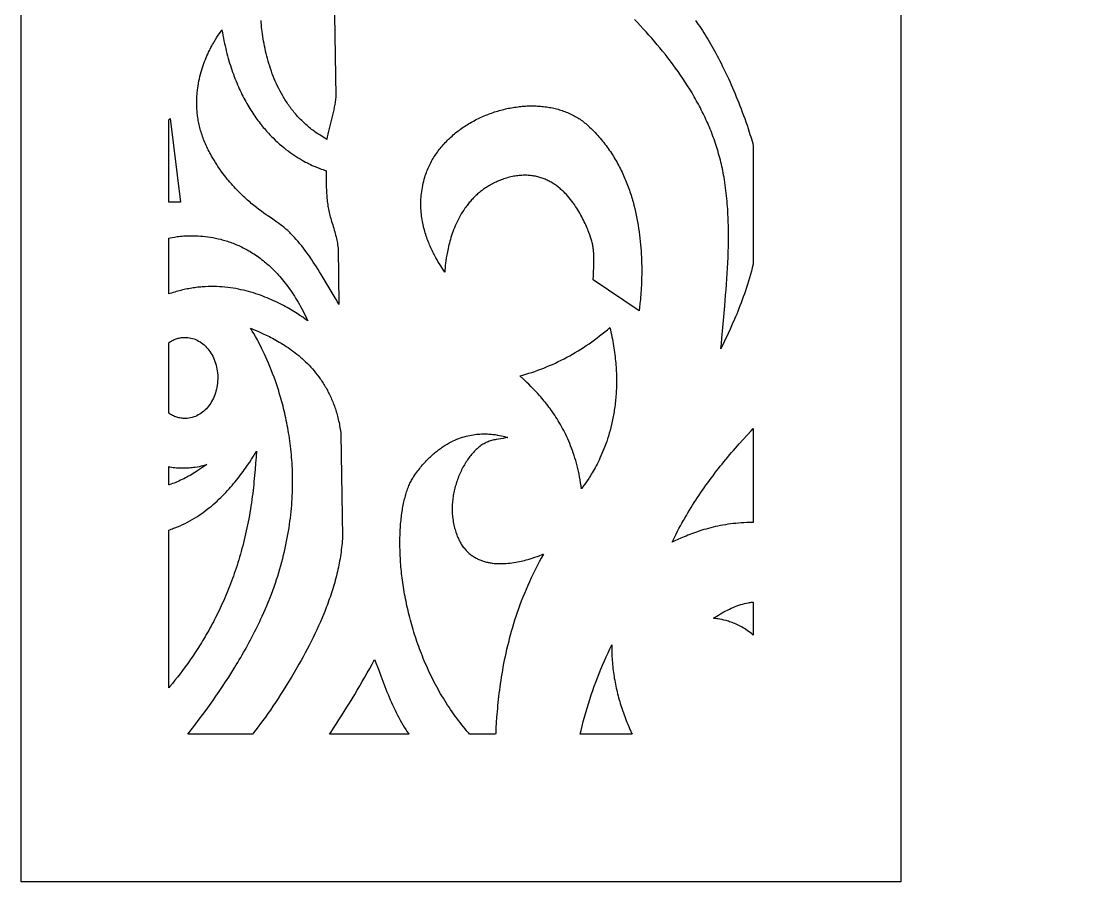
# Model space of a CAD drawing. Extents: x -750 to 750, y -1000 to 1000.
# Drawn here: x -750 to -462.2, y -1000 to -766.8 of the extents above; entities that cross this region are included whole.
import ezdxf

# ---------------------------------------------------------------- set-up
doc = ezdxf.new("R2010")
doc.units = 0
doc.layers.add('LAYER_1', color=18, linetype='CONTINUOUS')

msp = doc.modelspace()

# ---------------------------------------------------------------- linework, layer by layer
at = {"layer": 'LAYER_1'}
msp.add_lwpolyline([(-475.66, 274.46), (-477.41, 255.17, -0.426497), (-483.05, 250.67, 1), (-489.05, 205.44, -0.214305), (-485.57, 203.28, -0.489736), (-510.5, 127.16, 0.182251), (-474.88, 69.45, -0.070235), (-473.9, 68.45, -0.552147), (-511.5, -26.78), (-511.5, -1000), (-750, -1000), (-750, 1000)], format="xyb", dxfattribs=at)
for points in [[(-665.11, -759.41), (-664.69, -787.05), (-664.73, -787.43), (-664.77, -787.8), (-664.82, -788.18), (-664.87, -788.55), (-664.92, -788.92), (-664.98, -789.29), (-665.11, -790.03), (-665.26, -790.77), (-665.41, -791.51), (-665.58, -792.24), (-665.75, -792.97), (-666.11, -794.43), (-666.48, -795.88), (-666.66, -796.61), (-666.84, -797.34), (-667.01, -798.07), (-667.18, -798.8), (-667.65, -798.5), (-668.12, -798.2), (-669.07, -797.6), (-669.54, -797.3), (-670, -796.99), (-670.47, -796.67), (-670.92, -796.34), (-671.25, -796.09), (-671.57, -795.84), (-671.89, -795.58), (-672.2, -795.32), (-672.5, -795.06), (-672.8, -794.8), (-673.1, -794.53), (-673.39, -794.26), (-673.68, -793.98), (-673.96, -793.7), (-674.24, -793.42), (-674.52, -793.14), (-674.79, -792.86), (-675.05, -792.57), (-675.31, -792.28), (-675.57, -791.99), (-675.82, -791.69), (-676.07, -791.39), (-676.31, -791.09), (-676.55, -790.79), (-676.78, -790.49), (-677.01, -790.18), (-677.24, -789.87), (-677.46, -789.56), (-677.68, -789.25), (-677.9, -788.93), (-678.11, -788.62), (-678.31, -788.3), (-678.52, -787.98), (-678.71, -787.66), (-678.91, -787.34), (-679.1, -787.01), (-679.47, -786.36), (-679.83, -785.7), (-680.17, -785.04), (-680.49, -784.37), (-680.81, -783.7), (-681.11, -783.02), (-681.39, -782.35), (-681.67, -781.67), (-681.93, -780.99), (-682.17, -780.3), (-682.41, -779.62), (-682.63, -778.94), (-682.84, -778.25), (-683.04, -777.57), (-683.23, -776.89), (-683.41, -776.21), (-683.58, -775.53), (-683.74, -774.85), (-683.88, -774.18), (-684.02, -773.51), (-684.15, -772.85), (-684.27, -772.19), (-684.38, -771.53), (-684.48, -770.88), (-684.58, -770.24), (-684.66, -769.6), (-684.74, -768.97), (-684.81, -768.35), (-684.87, -767.73), (-684.93, -767.13), (-684.98, -766.53)], [(-567.14, -766.59), (-566.77, -767.12), (-566.41, -767.66), (-566.04, -768.21), (-565.68, -768.76), (-565.31, -769.33), (-564.95, -769.9), (-564.58, -770.48), (-564.22, -771.07), (-563.86, -771.67), (-563.49, -772.28), (-563.13, -772.89), (-562.77, -773.52), (-562.41, -774.16), (-562.05, -774.8), (-561.69, -775.45), (-561.33, -776.12), (-560.97, -776.79), (-560.61, -777.47), (-560.26, -778.16), (-559.9, -778.86), (-559.55, -779.57), (-559.2, -780.29), (-558.85, -781.02), (-558.5, -781.76), (-558.16, -782.51), (-557.81, -783.27), (-557.47, -784.04), (-557.13, -784.82), (-556.79, -785.61), (-556.45, -786.41), (-556.12, -787.22), (-555.78, -788.04), (-555.45, -788.87), (-555.13, -789.71), (-554.8, -790.56), (-554.48, -791.42), (-554.16, -792.29), (-553.84, -793.17), (-553.53, -794.07), (-553.21, -794.97), (-552.91, -795.89), (-552.6, -796.81), (-552.4, -797.44), (-552.21, -798.06), (-552.02, -798.68), (-551.84, -799.3), (-551.67, -799.92), (-551.51, -800.53), (-551.5, -800.58), (-551.5, -832.45), (-551.54, -832.63), (-551.78, -833.58), (-552.02, -834.51), (-552.27, -835.43), (-552.53, -836.34), (-552.8, -837.24), (-553.08, -838.12), (-553.35, -838.98), (-553.64, -839.84), (-553.93, -840.68), (-554.22, -841.5), (-554.51, -842.31), (-554.81, -843.1), (-555.11, -843.88), (-555.41, -844.65), (-555.71, -845.4), (-556.01, -846.13), (-556.31, -846.85), (-556.61, -847.55), (-557.2, -848.91), (-557.78, -850.19), (-558.33, -851.41), (-559.37, -853.64), (-559.84, -854.64), (-560.27, -855.57), (-560.15, -854.12), (-560.03, -852.67), (-559.78, -849.76), (-559.52, -846.85), (-559.26, -843.93), (-559.14, -842.47), (-559.02, -841), (-558.9, -839.54), (-558.79, -838.08), (-558.69, -836.61), (-558.59, -835.15), (-558.5, -833.69), (-558.43, -832.22), (-558.36, -830.76), (-558.31, -829.3), (-558.27, -827.84), (-558.24, -826.38), (-558.24, -825.65), (-558.23, -824.93), (-558.23, -824.2), (-558.24, -823.47), (-558.25, -822.74), (-558.26, -822.02), (-558.28, -821.29), (-558.31, -820.57), (-558.33, -819.84), (-558.37, -819.12), (-558.41, -818.4), (-558.45, -817.67), (-558.5, -816.95), (-558.55, -816.23), (-558.61, -815.51), (-558.68, -814.79), (-558.75, -814.08), (-558.83, -813.36), (-558.92, -812.64), (-559.01, -811.93), (-559.11, -811.21), (-559.21, -810.5), (-559.32, -809.79), (-559.44, -809.07), (-559.55, -808.48), (-559.66, -807.89), (-559.77, -807.3), (-559.89, -806.71), (-560.02, -806.13), (-560.15, -805.55), (-560.29, -804.97), (-560.44, -804.39), (-560.58, -803.82), (-560.74, -803.24), (-560.9, -802.68), (-561.06, -802.11), (-561.23, -801.55), (-561.4, -800.98), (-561.58, -800.42), (-561.77, -799.87), (-561.96, -799.31), (-562.15, -798.76), (-562.35, -798.21), (-562.55, -797.67), (-562.76, -797.12), (-562.97, -796.58), (-563.19, -796.04), (-563.41, -795.5), (-563.64, -794.97), (-563.87, -794.44), (-564.1, -793.91), (-564.34, -793.38), (-564.59, -792.85), (-564.83, -792.33), (-565.08, -791.81), (-565.34, -791.29), (-565.6, -790.77), (-565.86, -790.26), (-566.13, -789.75), (-566.4, -789.24), (-566.68, -788.73), (-566.96, -788.22), (-567.24, -787.72), (-567.53, -787.22), (-567.82, -786.72), (-568.11, -786.22), (-568.71, -785.23), (-569.32, -784.26), (-569.94, -783.28), (-570.58, -782.32), (-571.23, -781.37), (-571.89, -780.42), (-572.56, -779.48), (-573.24, -778.55), (-573.94, -777.63), (-574.64, -776.72), (-575.35, -775.81), (-576.08, -774.91), (-576.81, -774.02), (-577.55, -773.13), (-578.3, -772.25), (-579.05, -771.38), (-579.81, -770.52), (-580.58, -769.66), (-581.36, -768.81), (-582.14, -767.96), (-582.93, -767.13), (-583.72, -766.3)]]:
    msp.add_lwpolyline(points, dxfattribs=at)
for points in [[(-695.44, -769.87), (-695.31, -770.61), (-695.17, -771.34), (-695.03, -772.06), (-694.88, -772.77), (-694.72, -773.47), (-694.56, -774.16), (-694.4, -774.84), (-694.22, -775.51), (-694.05, -776.18), (-693.87, -776.83), (-693.68, -777.48), (-693.49, -778.11), (-693.3, -778.74), (-693.1, -779.36), (-692.89, -779.97), (-692.69, -780.57), (-692.47, -781.16), (-692.26, -781.74), (-692.04, -782.32), (-691.81, -782.88), (-691.58, -783.44), (-691.35, -783.99), (-691.11, -784.53), (-690.88, -785.07), (-690.63, -785.59), (-690.39, -786.11), (-690.14, -786.62), (-689.89, -787.12), (-689.63, -787.61), (-689.37, -788.09), (-689.11, -788.57), (-688.85, -789.04), (-688.58, -789.5), (-688.32, -789.95), (-688.05, -790.4), (-687.77, -790.84), (-687.5, -791.27), (-687.22, -791.69), (-686.94, -792.11), (-686.66, -792.52), (-686.38, -792.92), (-686.1, -793.32), (-685.81, -793.7), (-685.52, -794.08), (-685.24, -794.46), (-684.95, -794.82), (-684.66, -795.18), (-684.36, -795.54), (-684.07, -795.88), (-683.78, -796.22), (-683.49, -796.56), (-683.19, -796.88), (-682.9, -797.2), (-682.6, -797.52), (-682.31, -797.83), (-682.01, -798.13), (-681.72, -798.42), (-681.13, -798.99), (-680.54, -799.54), (-679.95, -800.06), (-679.37, -800.57), (-678.79, -801.04), (-678.21, -801.5), (-677.64, -801.93), (-677.08, -802.35), (-676.52, -802.74), (-675.97, -803.11), (-675.43, -803.46), (-674.9, -803.8), (-674.38, -804.11), (-673.87, -804.41), (-673.38, -804.69), (-672.89, -804.95), (-672.42, -805.19), (-671.97, -805.42), (-671.53, -805.63), (-671.11, -805.83), (-670.7, -806.01), (-670.31, -806.18), (-669.94, -806.34), (-669.26, -806.61), (-668.67, -806.83), (-668.17, -807), (-667.77, -807.14), (-667.47, -807.23), (-667.29, -807.3), (-667.3, -808.17), (-667.31, -809.04), (-667.31, -809.91), (-667.3, -810.79), (-667.28, -811.67), (-667.25, -812.55), (-667.22, -812.99), (-667.2, -813.42), (-667.17, -813.86), (-667.13, -814.3), (-667.1, -814.73), (-667.05, -815.17), (-667.01, -815.6), (-666.95, -816.03), (-666.89, -816.46), (-666.83, -816.89), (-666.76, -817.31), (-666.68, -817.73), (-666.6, -818.16), (-666.51, -818.57), (-666.42, -818.99), (-666.32, -819.4), (-666.21, -819.81), (-666.09, -820.22), (-665.97, -820.62), (-665.84, -821.03), (-665.68, -821.5), (-665.53, -821.97), (-665.38, -822.44), (-665.24, -822.9), (-665.11, -823.36), (-664.99, -823.82), (-664.87, -824.28), (-664.76, -824.73), (-664.65, -825.18), (-664.55, -825.63), (-664.46, -826.07), (-664.37, -826.51), (-664.29, -826.95), (-664.21, -827.38), (-664.13, -827.81), (-664.07, -828.24), (-663.84, -843.56), (-664.65, -842.21), (-665.45, -840.85), (-667.06, -838.11), (-667.87, -836.75), (-668.69, -835.39), (-669.11, -834.71), (-669.52, -834.04), (-669.94, -833.38), (-670.37, -832.71), (-670.8, -832.06), (-671.23, -831.41), (-671.67, -830.76), (-672.11, -830.12), (-672.56, -829.5), (-673.02, -828.88), (-673.48, -828.26), (-673.96, -827.66), (-674.43, -827.07), (-674.92, -826.49), (-675.41, -825.92), (-675.92, -825.36), (-676.43, -824.82), (-676.95, -824.29), (-677.21, -824.03), (-677.48, -823.77), (-677.75, -823.52), (-678.02, -823.27), (-678.21, -823.11), (-678.4, -822.94), (-678.81, -822.61), (-679.24, -822.27), (-679.7, -821.93), (-680.19, -821.58), (-680.7, -821.22), (-681.8, -820.46), (-682.98, -819.64), (-683.6, -819.21), (-684.23, -818.75), (-684.88, -818.28), (-685.54, -817.78), (-686.22, -817.26), (-686.91, -816.72), (-687.61, -816.15), (-687.96, -815.85), (-688.31, -815.55), (-688.67, -815.23), (-689.03, -814.92), (-689.39, -814.59), (-689.75, -814.25), (-690.11, -813.91), (-690.47, -813.56), (-690.84, -813.2), (-691.2, -812.83), (-691.57, -812.45), (-691.93, -812.07), (-692.3, -811.67), (-692.67, -811.26), (-693.03, -810.85), (-693.4, -810.42), (-693.76, -809.98), (-694.13, -809.54), (-694.49, -809.08), (-694.85, -808.61), (-695.22, -808.14), (-695.58, -807.65), (-695.94, -807.14), (-696.29, -806.63), (-696.65, -806.11), (-697, -805.57), (-697.35, -805.02), (-697.7, -804.46), (-698.05, -803.89), (-698.39, -803.3), (-698.63, -802.89), (-698.86, -802.48), (-699.08, -802.06), (-699.29, -801.65), (-699.49, -801.24), (-699.69, -800.83), (-699.88, -800.42), (-700.06, -800.01), (-700.23, -799.61), (-700.4, -799.2), (-700.55, -798.8), (-700.7, -798.39), (-700.85, -797.99), (-700.98, -797.59), (-701.11, -797.19), (-701.24, -796.79), (-701.35, -796.39), (-701.46, -796), (-701.57, -795.6), (-701.66, -795.21), (-701.75, -794.82), (-701.84, -794.43), (-701.92, -794.04), (-701.99, -793.65), (-702.05, -793.27), (-702.11, -792.89), (-702.17, -792.5), (-702.22, -792.12), (-702.26, -791.75), (-702.3, -791.37), (-702.33, -790.99), (-702.36, -790.62), (-702.38, -790.25), (-702.4, -789.88), (-702.41, -789.52), (-702.42, -789.15), (-702.42, -788.79), (-702.42, -788.43), (-702.41, -788.07), (-702.4, -787.71), (-702.38, -787.36), (-702.36, -787.01), (-702.34, -786.66), (-702.31, -786.31), (-702.28, -785.96), (-702.24, -785.62), (-702.2, -785.28), (-702.16, -784.94), (-702.06, -784.28), (-701.95, -783.62), (-701.83, -782.97), (-701.69, -782.34), (-701.54, -781.71), (-701.39, -781.1), (-701.22, -780.5), (-701.04, -779.91), (-700.86, -779.33), (-700.67, -778.77), (-700.47, -778.21), (-700.27, -777.68), (-700.07, -777.15), (-699.85, -776.64), (-699.64, -776.14), (-699.42, -775.66), (-699.21, -775.19), (-698.99, -774.74), (-698.77, -774.3), (-698.55, -773.88), (-698.33, -773.47), (-698.12, -773.08), (-697.91, -772.7), (-697.7, -772.35), (-697.3, -771.68), (-696.93, -771.09), (-696.58, -770.57), (-696.28, -770.12), (-695.81, -769.46), (-695.57, -769.12)], [(-611.21, -789.71), (-610.8, -789.72), (-610.39, -789.73), (-609.98, -789.75), (-609.57, -789.78), (-609.16, -789.81), (-608.76, -789.84), (-608.35, -789.88), (-607.95, -789.93), (-607.55, -789.99), (-607.15, -790.05), (-606.76, -790.11), (-606.36, -790.18), (-605.97, -790.26), (-605.58, -790.35), (-605.2, -790.44), (-604.82, -790.53), (-604.43, -790.64), (-604.06, -790.75), (-603.68, -790.86), (-603.31, -790.98), (-602.94, -791.11), (-602.57, -791.25), (-602.21, -791.39), (-601.85, -791.53), (-601.5, -791.69), (-601.15, -791.85), (-600.8, -792.01), (-600.45, -792.19), (-600.11, -792.37), (-599.78, -792.55), (-599.44, -792.74), (-599.12, -792.94), (-598.79, -793.15), (-598.47, -793.36), (-598.16, -793.58), (-597.85, -793.81), (-597.54, -794.04), (-597.24, -794.28), (-596.95, -794.52), (-596.66, -794.78), (-596.26, -795.13), (-595.88, -795.49), (-595.5, -795.86), (-595.12, -796.22), (-594.75, -796.59), (-594.39, -796.97), (-594.04, -797.34), (-593.69, -797.73), (-593.35, -798.11), (-593.01, -798.5), (-592.68, -798.89), (-592.36, -799.28), (-592.04, -799.68), (-591.73, -800.08), (-591.42, -800.48), (-591.12, -800.89), (-590.83, -801.29), (-590.54, -801.7), (-590.26, -802.12), (-589.99, -802.53), (-589.72, -802.95), (-589.45, -803.37), (-589.19, -803.79), (-588.94, -804.22), (-588.69, -804.64), (-588.45, -805.07), (-588.21, -805.5), (-587.98, -805.93), (-587.75, -806.37), (-587.53, -806.8), (-587.32, -807.24), (-587.1, -807.68), (-586.9, -808.12), (-586.7, -808.56), (-586.5, -809), (-586.31, -809.45), (-586.12, -809.89), (-585.94, -810.34), (-585.77, -810.79), (-585.59, -811.24), (-585.43, -811.68), (-585.26, -812.13), (-585.11, -812.59), (-584.95, -813.04), (-584.8, -813.49), (-584.66, -813.94), (-584.52, -814.39), (-584.38, -814.85), (-584.25, -815.3), (-584.12, -815.75), (-584, -816.21), (-583.88, -816.66), (-583.65, -817.57), (-583.43, -818.47), (-583.24, -819.37), (-583.05, -820.28), (-582.88, -821.18), (-582.73, -822.07), (-582.59, -822.96), (-582.46, -823.85), (-582.34, -824.73), (-582.24, -825.61), (-582.15, -826.48), (-582.06, -827.34), (-581.99, -828.2), (-581.93, -829.04), (-581.88, -829.88), (-581.84, -830.71), (-581.81, -831.53), (-581.79, -832.34), (-581.77, -833.13), (-581.77, -833.92), (-581.77, -834.69), (-581.77, -835.45), (-581.79, -836.19), (-581.81, -836.92), (-581.83, -837.64), (-581.86, -838.34), (-581.9, -839.02), (-581.94, -839.69), (-581.98, -840.34), (-582.03, -840.97), (-582.08, -841.59), (-582.13, -842.18), (-582.24, -843.31), (-582.36, -844.35), (-582.47, -845.3), (-594.94, -836.88), (-594.87, -835.66), (-594.8, -834.44), (-594.76, -833.82), (-594.74, -833.21), (-594.72, -832.59), (-594.7, -831.98), (-594.7, -831.37), (-594.71, -830.76), (-594.73, -830.15), (-594.75, -829.85), (-594.77, -829.55), (-594.79, -829.24), (-594.82, -828.94), (-594.85, -828.64), (-594.89, -828.34), (-594.93, -828.05), (-594.98, -827.75), (-595.03, -827.45), (-595.09, -827.16), (-595.12, -827), (-595.2, -826.72), (-595.3, -826.35), (-595.45, -825.88), (-595.63, -825.33), (-595.84, -824.7), (-596.1, -824), (-596.25, -823.62), (-596.4, -823.24), (-596.56, -822.84), (-596.74, -822.42), (-596.92, -822), (-597.12, -821.57), (-597.32, -821.13), (-597.54, -820.68), (-597.77, -820.22), (-598.01, -819.76), (-598.26, -819.3), (-598.52, -818.83), (-598.79, -818.36), (-599.08, -817.89), (-599.37, -817.42), (-599.68, -816.95), (-600, -816.48), (-600.33, -816.01), (-600.68, -815.55), (-601.03, -815.1), (-601.4, -814.65), (-601.78, -814.21), (-602.18, -813.77), (-602.58, -813.35), (-602.79, -813.14), (-603, -812.93), (-603.21, -812.73), (-603.43, -812.53), (-603.65, -812.34), (-603.88, -812.14), (-604.1, -811.95), (-604.34, -811.77), (-604.57, -811.59), (-604.81, -811.41), (-605.05, -811.23), (-605.29, -811.06), (-605.54, -810.9), (-605.79, -810.74), (-606.04, -810.58), (-606.3, -810.43), (-606.56, -810.28), (-606.83, -810.14), (-607.1, -810), (-607.37, -809.87), (-607.64, -809.74), (-607.92, -809.62), (-608.2, -809.5), (-608.49, -809.39), (-608.78, -809.29), (-609.07, -809.19), (-609.37, -809.1), (-609.67, -809.01), (-609.97, -808.93), (-610.28, -808.86), (-610.59, -808.79), (-610.9, -808.73), (-611.22, -808.68), (-611.54, -808.63), (-611.87, -808.6), (-612.2, -808.56), (-612.53, -808.54), (-612.87, -808.53), (-613.21, -808.52), (-613.56, -808.52), (-613.9, -808.52), (-614.26, -808.54), (-614.61, -808.56), (-614.97, -808.6), (-615.33, -808.64), (-615.7, -808.69), (-616.07, -808.74), (-616.45, -808.81), (-616.83, -808.89), (-617.21, -808.97), (-617.6, -809.07), (-617.99, -809.17), (-618.38, -809.28), (-618.76, -809.4), (-619.13, -809.52), (-619.5, -809.65), (-619.86, -809.78), (-620.22, -809.92), (-620.57, -810.06), (-620.92, -810.21), (-621.26, -810.36), (-621.59, -810.51), (-621.92, -810.68), (-622.25, -810.84), (-622.57, -811.01), (-622.88, -811.19), (-623.19, -811.37), (-623.49, -811.55), (-623.79, -811.73), (-624.08, -811.93), (-624.37, -812.12), (-624.65, -812.32), (-624.93, -812.52), (-625.2, -812.73), (-625.47, -812.94), (-625.73, -813.15), (-625.99, -813.36), (-626.24, -813.58), (-626.49, -813.81), (-626.73, -814.03), (-626.97, -814.26), (-627.21, -814.49), (-627.44, -814.72), (-627.66, -814.96), (-627.88, -815.2), (-628.1, -815.44), (-628.31, -815.68), (-628.52, -815.92), (-628.72, -816.17), (-628.92, -816.42), (-629.12, -816.67), (-629.31, -816.92), (-629.49, -817.18), (-629.68, -817.44), (-630.03, -817.95), (-630.37, -818.47), (-630.69, -819), (-631, -819.53), (-631.29, -820.06), (-631.57, -820.6), (-631.83, -821.13), (-632.08, -821.67), (-632.32, -822.21), (-632.54, -822.74), (-632.76, -823.28), (-632.96, -823.81), (-633.14, -824.34), (-633.32, -824.86), (-633.49, -825.38), (-633.64, -825.89), (-633.79, -826.4), (-633.92, -826.9), (-634.05, -827.39), (-634.16, -827.87), (-634.27, -828.35), (-634.37, -828.81), (-634.46, -829.26), (-634.55, -829.7), (-634.62, -830.13), (-634.69, -830.54), (-634.75, -830.94), (-634.86, -831.69), (-634.95, -832.38), (-635.01, -832.99), (-635.06, -833.53), (-635.12, -834.34), (-635.15, -834.75), (-635.67, -833.98), (-635.96, -833.55), (-636.26, -833.07), (-636.58, -832.57), (-636.91, -832.03), (-637.24, -831.46), (-637.58, -830.86), (-637.93, -830.22), (-638.27, -829.56), (-638.44, -829.22), (-638.61, -828.87), (-638.78, -828.51), (-638.94, -828.15), (-639.11, -827.78), (-639.27, -827.4), (-639.43, -827.02), (-639.59, -826.63), (-639.74, -826.23), (-639.89, -825.83), (-640.04, -825.42), (-640.18, -825.01), (-640.32, -824.59), (-640.45, -824.16), (-640.58, -823.72), (-640.7, -823.29), (-640.82, -822.84), (-640.93, -822.39), (-641.03, -821.93), (-641.13, -821.47), (-641.22, -821.01), (-641.3, -820.53), (-641.37, -820.06), (-641.44, -819.58), (-641.5, -819.09), (-641.54, -818.6), (-641.58, -818.1), (-641.62, -817.6), (-641.64, -817.09), (-641.65, -816.58), (-641.65, -816.07), (-641.64, -815.55), (-641.62, -815.03), (-641.58, -814.5), (-641.54, -813.97), (-641.48, -813.43), (-641.41, -812.89), (-641.33, -812.35), (-641.24, -811.81), (-641.13, -811.26), (-641.01, -810.7), (-640.87, -810.15), (-640.73, -809.59), (-640.56, -809.03), (-640.43, -808.62), (-640.3, -808.21), (-640.15, -807.81), (-640, -807.41), (-639.84, -807.02), (-639.68, -806.63), (-639.51, -806.24), (-639.33, -805.86), (-639.14, -805.48), (-638.95, -805.11), (-638.75, -804.74), (-638.54, -804.37), (-638.33, -804.01), (-638.11, -803.65), (-637.88, -803.29), (-637.65, -802.94), (-637.41, -802.59), (-637.17, -802.25), (-636.92, -801.91), (-636.67, -801.57), (-636.4, -801.24), (-636.14, -800.91), (-635.87, -800.59), (-635.59, -800.27), (-635.31, -799.96), (-635.02, -799.65), (-634.72, -799.34), (-634.43, -799.04), (-634.12, -798.74), (-633.82, -798.45), (-633.5, -798.16), (-633.19, -797.88), (-632.86, -797.6), (-632.54, -797.32), (-632.21, -797.05), (-631.87, -796.78), (-631.54, -796.52), (-631.19, -796.26), (-630.85, -796.01), (-630.5, -795.76), (-630.14, -795.52), (-629.79, -795.28), (-629.42, -795.04), (-629.06, -794.81), (-628.69, -794.59), (-628.32, -794.37), (-627.95, -794.15), (-627.57, -793.94), (-627.19, -793.74), (-626.81, -793.53), (-626.43, -793.34), (-626.04, -793.15), (-625.65, -792.96), (-625.25, -792.78), (-624.86, -792.6), (-624.46, -792.43), (-624.06, -792.26), (-623.66, -792.1), (-623.26, -791.94), (-622.86, -791.79), (-622.45, -791.65), (-622.04, -791.5), (-621.63, -791.37), (-621.22, -791.24), (-620.81, -791.11), (-620.4, -790.99), (-619.98, -790.88), (-619.57, -790.77), (-619.15, -790.66), (-618.73, -790.56), (-618.32, -790.47), (-617.9, -790.38), (-617.48, -790.3), (-617.06, -790.22), (-616.64, -790.15), (-616.22, -790.08), (-615.8, -790.02), (-615.38, -789.96), (-614.96, -789.91), (-614.54, -789.87), (-614.13, -789.83), (-613.71, -789.79), (-613.29, -789.77), (-612.87, -789.74), (-612.46, -789.73), (-612.04, -789.72), (-611.63, -789.71)], [(-706.82, -815.77), (-708.27, -815.77), (-709.71, -815.79), (-710, -815.8), (-710, -793.47), (-709.59, -793.13)], [(-703.19, -824.91), (-702.59, -824.92), (-701.98, -824.95), (-701.36, -824.99), (-700.72, -825.04), (-700.06, -825.11), (-699.39, -825.2), (-698.71, -825.3), (-698.02, -825.41), (-697.32, -825.55), (-696.61, -825.71), (-695.88, -825.88), (-695.52, -825.98), (-695.15, -826.08), (-694.78, -826.19), (-694.41, -826.3), (-694.04, -826.42), (-693.67, -826.55), (-693.29, -826.68), (-692.92, -826.81), (-692.54, -826.96), (-692.16, -827.11), (-691.78, -827.26), (-691.39, -827.43), (-691.01, -827.6), (-690.63, -827.77), (-690.24, -827.96), (-689.86, -828.15), (-689.47, -828.34), (-689.08, -828.55), (-688.7, -828.76), (-688.31, -828.98), (-687.92, -829.21), (-687.53, -829.45), (-687.15, -829.69), (-686.76, -829.94), (-686.37, -830.2), (-685.98, -830.47), (-685.6, -830.74), (-685.21, -831.03), (-684.82, -831.32), (-684.44, -831.63), (-684.05, -831.94), (-683.67, -832.26), (-683.28, -832.59), (-682.9, -832.92), (-682.52, -833.27), (-682.14, -833.63), (-681.76, -834), (-681.38, -834.37), (-681, -834.76), (-680.63, -835.16), (-680.25, -835.56), (-679.88, -835.98), (-679.51, -836.4), (-679.14, -836.84), (-678.78, -837.29), (-678.41, -837.75), (-678.05, -838.22), (-677.69, -838.7), (-677.34, -839.19), (-676.98, -839.69), (-676.63, -840.2), (-676.28, -840.73), (-675.93, -841.26), (-675.59, -841.81), (-675.25, -842.37), (-674.91, -842.94), (-674.57, -843.52), (-674.24, -844.12), (-673.91, -844.73), (-673.59, -845.35), (-673.27, -845.98), (-672.95, -846.62), (-672.64, -847.28), (-672.32, -847.95), (-672.97, -847.5), (-673.67, -847.02), (-674.42, -846.51), (-675.22, -846), (-676.07, -845.47), (-676.52, -845.2), (-676.97, -844.93), (-677.44, -844.66), (-677.92, -844.38), (-678.41, -844.11), (-678.91, -843.84), (-679.43, -843.57), (-679.95, -843.3), (-680.49, -843.04), (-681.03, -842.77), (-681.59, -842.51), (-682.16, -842.26), (-682.73, -842.01), (-683.32, -841.76), (-683.92, -841.52), (-684.53, -841.28), (-685.15, -841.06), (-685.77, -840.83), (-686.41, -840.62), (-687.06, -840.42), (-687.71, -840.22), (-688.38, -840.03), (-689.05, -839.85), (-689.74, -839.69), (-690.43, -839.53), (-691.13, -839.38), (-691.83, -839.25), (-692.55, -839.13), (-693.28, -839.02), (-694.01, -838.93), (-694.75, -838.85), (-695.5, -838.78), (-696.25, -838.73), (-697.01, -838.7), (-697.78, -838.68), (-698.56, -838.68), (-699.34, -838.69), (-700.13, -838.73), (-700.93, -838.78), (-701.33, -838.81), (-701.73, -838.85), (-702.14, -838.89), (-702.54, -838.94), (-702.95, -839), (-703.36, -839.05), (-703.77, -839.12), (-704.18, -839.19), (-704.6, -839.26), (-705.01, -839.34), (-705.43, -839.42), (-705.85, -839.51), (-706.26, -839.61), (-706.68, -839.71), (-707.11, -839.82), (-707.53, -839.93), (-707.95, -840.05), (-708.38, -840.17), (-708.81, -840.3), (-709.24, -840.44), (-709.66, -840.58), (-710, -840.7), (-710, -825.54), (-709.66, -825.47), (-709.11, -825.37), (-708.45, -825.26), (-708.08, -825.21), (-707.69, -825.15), (-707.27, -825.1), (-706.83, -825.06), (-706.37, -825.01), (-705.89, -824.98), (-705.39, -824.95), (-704.87, -824.92), (-704.33, -824.91), (-703.77, -824.9)], [(-686.58, -850.48), (-685.89, -850.78), (-685.16, -851.1), (-684.38, -851.46), (-683.57, -851.84), (-682.72, -852.26), (-682.29, -852.48), (-681.85, -852.71), (-681.4, -852.95), (-680.95, -853.2), (-680.49, -853.46), (-680.02, -853.73), (-679.55, -854.01), (-679.08, -854.29), (-678.61, -854.59), (-678.13, -854.9), (-677.65, -855.22), (-677.17, -855.56), (-676.69, -855.9), (-676.21, -856.25), (-675.73, -856.62), (-675.25, -857), (-674.77, -857.39), (-674.29, -857.79), (-673.82, -858.21), (-673.34, -858.64), (-672.88, -859.08), (-672.41, -859.54), (-671.95, -860.01), (-671.5, -860.49), (-671.05, -860.99), (-670.61, -861.5), (-670.17, -862.03), (-669.74, -862.57), (-669.32, -863.13), (-668.91, -863.7), (-668.71, -863.99), (-668.51, -864.29), (-668.31, -864.58), (-668.12, -864.89), (-667.92, -865.2), (-667.73, -865.51), (-667.55, -865.82), (-667.36, -866.14), (-667.18, -866.47), (-667, -866.79), (-666.83, -867.12), (-666.65, -867.46), (-666.48, -867.8), (-666.32, -868.15), (-666.15, -868.49), (-665.99, -868.85), (-665.83, -869.2), (-665.68, -869.57), (-665.53, -869.93), (-665.38, -870.3), (-665.24, -870.68), (-665.1, -871.06), (-664.97, -871.44), (-664.83, -871.83), (-664.71, -872.22), (-664.58, -872.62), (-664.46, -873.02), (-664.35, -873.43), (-664.24, -873.84), (-664.13, -874.26), (-664.03, -874.68), (-663.93, -875.1), (-663.83, -875.53), (-663.74, -875.97), (-663.66, -876.41), (-663.58, -876.85), (-663.5, -877.3), (-663.43, -877.76), (-663.37, -878.22), (-663.31, -878.68), (-662.89, -906.44), (-662.92, -907.05), (-662.97, -907.65), (-663.02, -908.25), (-663.08, -908.85), (-663.14, -909.45), (-663.21, -910.05), (-663.29, -910.64), (-663.37, -911.24), (-663.47, -911.83), (-663.56, -912.42), (-663.67, -913.02), (-663.78, -913.61), (-663.89, -914.2), (-664.01, -914.78), (-664.14, -915.37), (-664.27, -915.95), (-664.41, -916.54), (-664.55, -917.12), (-664.7, -917.7), (-664.85, -918.28), (-665.01, -918.86), (-665.18, -919.44), (-665.35, -920.01), (-665.52, -920.58), (-665.7, -921.16), (-665.88, -921.73), (-666.07, -922.29), (-666.26, -922.86), (-666.46, -923.43), (-666.66, -923.99), (-666.86, -924.55), (-667.07, -925.11), (-667.29, -925.67), (-667.5, -926.23), (-667.72, -926.78), (-667.95, -927.34), (-668.41, -928.44), (-668.88, -929.53), (-669.36, -930.62), (-669.86, -931.7), (-670.36, -932.77), (-670.88, -933.83), (-671.4, -934.88), (-671.94, -935.93), (-672.48, -936.97), (-673.03, -937.99), (-673.58, -939.01), (-674.14, -940.02), (-674.7, -941.02), (-675.27, -942.01), (-676.01, -943.3), (-676.76, -944.56), (-677.49, -945.78), (-678.22, -946.97), (-678.95, -948.13), (-679.66, -949.26), (-680.37, -950.36), (-681.07, -951.42), (-681.77, -952.45), (-682.45, -953.46), (-683.13, -954.43), (-683.8, -955.37), (-684.46, -956.27), (-685.11, -957.15), (-685.75, -958), (-686.38, -958.81), (-687, -959.6), (-687.33, -960), (-704.82, -960), (-704.51, -959.59), (-703.57, -958.38), (-702.64, -957.16), (-701.71, -955.94), (-700.79, -954.7), (-699.88, -953.46), (-698.98, -952.21), (-698.08, -950.95), (-697.2, -949.69), (-696.32, -948.41), (-695.45, -947.12), (-694.6, -945.83), (-693.75, -944.52), (-692.92, -943.21), (-692.09, -941.88), (-691.69, -941.22), (-691.29, -940.55), (-690.89, -939.87), (-690.49, -939.2), (-690.1, -938.52), (-689.71, -937.84), (-689.32, -937.16), (-688.94, -936.47), (-688.56, -935.78), (-688.19, -935.09), (-687.82, -934.4), (-687.45, -933.7), (-687.08, -933), (-686.73, -932.29), (-686.37, -931.59), (-686.02, -930.88), (-685.67, -930.16), (-685.33, -929.45), (-684.99, -928.73), (-684.66, -928), (-684.2, -926.99), (-683.76, -925.99), (-683.34, -924.99), (-682.93, -924), (-682.53, -923), (-682.15, -922.02), (-681.79, -921.03), (-681.43, -920.05), (-681.09, -919.08), (-680.77, -918.11), (-680.46, -917.14), (-680.16, -916.18), (-679.87, -915.22), (-679.6, -914.26), (-679.34, -913.32), (-679.09, -912.37), (-678.85, -911.43), (-678.63, -910.5), (-678.42, -909.57), (-678.22, -908.64), (-678.03, -907.72), (-677.85, -906.81), (-677.69, -905.9), (-677.53, -904.99), (-677.39, -904.09), (-677.25, -903.2), (-677.13, -902.31), (-677.02, -901.43), (-676.92, -900.55), (-676.83, -899.67), (-676.74, -898.81), (-676.67, -897.94), (-676.61, -897.09), (-676.56, -896.24), (-676.51, -895.39), (-676.48, -894.55), (-676.45, -893.72), (-676.43, -892.89), (-676.42, -892.07), (-676.42, -891.26), (-676.43, -890.45), (-676.44, -889.64), (-676.46, -888.85), (-676.49, -888.06), (-676.53, -887.27), (-676.58, -886.49), (-676.63, -885.72), (-676.68, -884.96), (-676.75, -884.2), (-676.82, -883.45), (-676.9, -882.7), (-676.98, -881.96), (-677.07, -881.23), (-677.17, -880.51), (-677.27, -879.79), (-677.38, -879.08), (-677.49, -878.37), (-677.6, -877.68), (-677.73, -876.99), (-677.85, -876.31), (-677.98, -875.63), (-678.12, -874.96), (-678.26, -874.3), (-678.4, -873.65), (-678.55, -873), (-678.7, -872.36), (-678.85, -871.73), (-679.01, -871.11), (-679.17, -870.5), (-679.34, -869.89), (-679.5, -869.29), (-679.67, -868.7), (-679.84, -868.11), (-680.02, -867.54), (-680.19, -866.97), (-680.37, -866.41), (-680.55, -865.86), (-680.73, -865.32), (-681.09, -864.26), (-681.46, -863.23), (-681.84, -862.24), (-682.21, -861.28), (-682.58, -860.35), (-682.95, -859.47), (-683.32, -858.61), (-683.68, -857.8), (-684.04, -857.02), (-684.39, -856.28), (-684.73, -855.58), (-685.06, -854.91), (-685.38, -854.29), (-685.69, -853.7), (-685.98, -853.15), (-686.25, -852.64), (-686.51, -852.18), (-686.97, -851.37), (-687.34, -850.73), (-687.62, -850.26), (-687.79, -849.97)], [(-590.24, -850.43), (-590.1, -851.06), (-589.96, -851.68), (-589.84, -852.3), (-589.71, -852.92), (-589.6, -853.53), (-589.49, -854.14), (-589.39, -854.74), (-589.3, -855.34), (-589.21, -855.94), (-589.13, -856.53), (-589.05, -857.11), (-588.98, -857.69), (-588.92, -858.27), (-588.86, -858.84), (-588.81, -859.41), (-588.76, -859.97), (-588.72, -860.53), (-588.69, -861.09), (-588.66, -861.64), (-588.64, -862.18), (-588.62, -862.73), (-588.61, -863.26), (-588.6, -863.79), (-588.6, -864.32), (-588.6, -864.85), (-588.61, -865.37), (-588.63, -865.88), (-588.64, -866.39), (-588.67, -866.9), (-588.69, -867.4), (-588.72, -867.89), (-588.76, -868.39), (-588.8, -868.87), (-588.84, -869.36), (-588.89, -869.83), (-588.94, -870.31), (-589, -870.78), (-589.06, -871.24), (-589.12, -871.7), (-589.19, -872.16), (-589.26, -872.61), (-589.33, -873.05), (-589.41, -873.5), (-589.49, -873.93), (-589.58, -874.37), (-589.75, -875.22), (-589.94, -876.05), (-590.14, -876.86), (-590.35, -877.66), (-590.56, -878.44), (-590.79, -879.19), (-591.02, -879.93), (-591.26, -880.65), (-591.51, -881.35), (-591.76, -882.04), (-592.01, -882.7), (-592.27, -883.34), (-592.54, -883.97), (-592.8, -884.58), (-593.07, -885.16), (-593.34, -885.73), (-593.6, -886.28), (-593.87, -886.81), (-594.14, -887.31), (-594.4, -887.8), (-594.66, -888.27), (-594.92, -888.72), (-595.17, -889.15), (-595.42, -889.57), (-595.66, -889.96), (-595.89, -890.33), (-596.12, -890.68), (-596.54, -891.32), (-596.93, -891.88), (-597.28, -892.36), (-597.81, -893.08), (-597.98, -893.32), (-598.08, -893.47), (-598.19, -892.66), (-598.32, -891.85), (-598.45, -891.06), (-598.59, -890.27), (-598.75, -889.51), (-598.91, -888.75), (-599.09, -888), (-599.27, -887.27), (-599.46, -886.55), (-599.66, -885.84), (-599.87, -885.15), (-600.09, -884.46), (-600.31, -883.79), (-600.55, -883.13), (-600.79, -882.48), (-601.03, -881.84), (-601.28, -881.21), (-601.54, -880.6), (-601.81, -879.99), (-602.08, -879.4), (-602.35, -878.82), (-602.63, -878.25), (-602.92, -877.68), (-603.21, -877.13), (-603.5, -876.6), (-603.8, -876.07), (-604.1, -875.55), (-604.4, -875.04), (-604.71, -874.54), (-605.02, -874.05), (-605.33, -873.58), (-605.64, -873.11), (-605.96, -872.65), (-606.27, -872.2), (-606.59, -871.77), (-606.9, -871.34), (-607.22, -870.92), (-607.54, -870.51), (-607.86, -870.11), (-608.17, -869.72), (-608.49, -869.34), (-608.8, -868.96), (-609.12, -868.6), (-609.43, -868.25), (-610.04, -867.57), (-610.65, -866.92), (-611.24, -866.3), (-611.81, -865.73), (-612.37, -865.18), (-612.9, -864.66), (-613.9, -863.72), (-614.78, -862.91), (-613.97, -862.69), (-613.16, -862.45), (-612.35, -862.2), (-611.54, -861.94), (-610.74, -861.67), (-609.94, -861.38), (-609.14, -861.09), (-608.34, -860.78), (-607.54, -860.45), (-606.75, -860.12), (-605.96, -859.77), (-605.17, -859.41), (-604.39, -859.04), (-603.61, -858.65), (-602.83, -858.25), (-602.06, -857.85), (-601.29, -857.43), (-600.53, -857), (-599.77, -856.55), (-599.02, -856.1), (-598.27, -855.63), (-597.52, -855.16), (-596.79, -854.67), (-596.05, -854.17), (-595.32, -853.66), (-594.6, -853.14), (-593.88, -852.61), (-593.17, -852.07), (-592.47, -851.52), (-591.77, -850.95), (-591.08, -850.38), (-590.39, -849.8)], [(-705.76, -852.46), (-705.3, -852.46), (-704.85, -852.49), (-704.41, -852.55), (-703.97, -852.64), (-703.53, -852.75), (-703.11, -852.89), (-702.69, -853.05), (-702.29, -853.24), (-701.89, -853.45), (-701.5, -853.68), (-701.13, -853.94), (-700.76, -854.22), (-700.41, -854.52), (-700.07, -854.83), (-699.74, -855.17), (-699.43, -855.53), (-699.13, -855.9), (-698.84, -856.3), (-698.57, -856.7), (-698.32, -857.13), (-698.08, -857.57), (-697.86, -858.02), (-697.66, -858.49), (-697.47, -858.98), (-697.3, -859.47), (-697.16, -859.98), (-697.03, -860.5), (-696.92, -861.03), (-696.83, -861.57), (-696.77, -862.11), (-696.73, -862.67), (-696.71, -863.24), (-696.71, -863.8), (-696.74, -864.36), (-696.78, -864.91), (-696.85, -865.46), (-696.95, -865.99), (-697.06, -866.51), (-697.19, -867.03), (-697.34, -867.53), (-697.51, -868.02), (-697.7, -868.5), (-697.91, -868.96), (-698.13, -869.42), (-698.37, -869.85), (-698.63, -870.27), (-698.9, -870.68), (-699.19, -871.07), (-699.5, -871.44), (-699.81, -871.79), (-700.14, -872.12), (-700.49, -872.44), (-700.84, -872.73), (-701.21, -873.01), (-701.59, -873.26), (-701.98, -873.49), (-702.38, -873.69), (-702.79, -873.87), (-703.21, -874.03), (-703.64, -874.16), (-704.08, -874.27), (-704.52, -874.35), (-704.97, -874.4), (-705.43, -874.43), (-705.74, -874.43), (-706.05, -874.42), (-706.35, -874.39), (-706.66, -874.35), (-706.96, -874.3), (-707.25, -874.24), (-707.54, -874.17), (-707.83, -874.08), (-708.12, -873.98), (-708.4, -873.87), (-708.68, -873.75), (-708.95, -873.62), (-709.22, -873.48), (-709.49, -873.32), (-709.75, -873.16), (-710, -872.99), (-710, -853.9), (-709.76, -853.73), (-709.52, -853.58), (-709.28, -853.44), (-709.03, -853.3), (-708.77, -853.18), (-708.52, -853.06), (-708.25, -852.95), (-707.99, -852.86), (-707.72, -852.77), (-707.45, -852.69), (-707.18, -852.63), (-706.9, -852.57), (-706.62, -852.53), (-706.33, -852.49), (-706.05, -852.47)], [(-551.5, -902.66), (-551.75, -902.65), (-552.52, -902.65), (-553.28, -902.67), (-554.03, -902.7), (-554.78, -902.74), (-555.51, -902.79), (-556.24, -902.86), (-556.96, -902.93), (-557.67, -903.02), (-558.38, -903.12), (-559.07, -903.23), (-559.75, -903.35), (-560.43, -903.48), (-561.09, -903.61), (-561.75, -903.76), (-562.39, -903.91), (-563.03, -904.06), (-563.65, -904.23), (-564.26, -904.4), (-564.87, -904.57), (-565.46, -904.75), (-566.03, -904.93), (-566.6, -905.12), (-567.16, -905.31), (-567.7, -905.5), (-568.23, -905.7), (-568.75, -905.89), (-569.25, -906.09), (-569.74, -906.29), (-570.22, -906.48), (-571.14, -906.87), (-572, -907.25), (-572.8, -907.62), (-573.54, -907.98), (-573.18, -907.23), (-572.81, -906.49), (-572.43, -905.75), (-572.05, -905.02), (-571.66, -904.29), (-571.27, -903.57), (-570.87, -902.85), (-570.47, -902.13), (-570.06, -901.42), (-569.65, -900.71), (-569.23, -900.01), (-568.81, -899.31), (-568.38, -898.61), (-567.95, -897.92), (-567.51, -897.24), (-567.07, -896.55), (-566.62, -895.87), (-566.17, -895.2), (-565.72, -894.53), (-565.26, -893.86), (-564.8, -893.2), (-564.33, -892.54), (-563.86, -891.89), (-563.38, -891.23), (-562.9, -890.59), (-562.42, -889.94), (-561.93, -889.3), (-561.44, -888.67), (-560.95, -888.03), (-560.45, -887.4), (-559.95, -886.78), (-559.45, -886.15), (-558.94, -885.54), (-558.43, -884.92), (-557.92, -884.31), (-557.4, -883.7), (-556.88, -883.1), (-556.36, -882.49), (-555.31, -881.3), (-554.25, -880.12), (-553.18, -878.95), (-552.1, -877.8), (-551.5, -877.16)], [(-623.98, -878.62), (-623.59, -878.63), (-623.21, -878.65), (-622.84, -878.67), (-622.48, -878.7), (-622.13, -878.74), (-621.79, -878.78), (-621.46, -878.82), (-620.85, -878.92), (-620.28, -879.03), (-619.78, -879.14), (-619.33, -879.24), (-618.94, -879.35), (-618.35, -879.51), (-618.16, -879.57), (-618.04, -879.6), (-618.67, -879.72), (-619.31, -879.82), (-619.94, -879.92), (-620.58, -880.02), (-621.22, -880.14), (-621.53, -880.2), (-621.85, -880.27), (-622.16, -880.34), (-622.47, -880.43), (-622.79, -880.52), (-623.09, -880.62), (-623.38, -880.73), (-623.67, -880.84), (-623.96, -880.98), (-624.24, -881.12), (-624.52, -881.27), (-624.8, -881.43), (-625.07, -881.61), (-625.34, -881.79), (-625.61, -881.99), (-625.88, -882.19), (-626.14, -882.41), (-626.4, -882.63), (-626.65, -882.87), (-626.91, -883.11), (-627.16, -883.36), (-627.4, -883.62), (-627.64, -883.89), (-627.88, -884.16), (-628.11, -884.45), (-628.34, -884.74), (-628.57, -885.03), (-628.79, -885.34), (-629.01, -885.65), (-629.22, -885.97), (-629.43, -886.29), (-629.63, -886.62), (-629.83, -886.96), (-630.03, -887.3), (-630.22, -887.65), (-630.4, -888), (-630.58, -888.35), (-630.75, -888.72), (-630.92, -889.08), (-631.09, -889.45), (-631.24, -889.82), (-631.4, -890.2), (-631.54, -890.58), (-631.69, -890.96), (-631.82, -891.34), (-631.95, -891.73), (-632.07, -892.12), (-632.19, -892.51), (-632.3, -892.9), (-632.41, -893.3), (-632.51, -893.7), (-632.6, -894.09), (-632.68, -894.49), (-632.76, -894.89), (-632.84, -895.29), (-632.9, -895.68), (-632.96, -896.08), (-633.01, -896.48), (-633.05, -896.87), (-633.09, -897.27), (-633.12, -897.66), (-633.14, -898.06), (-633.16, -898.45), (-633.17, -898.84), (-633.16, -899.22), (-633.16, -899.61), (-633.14, -899.99), (-633.12, -900.37), (-633.08, -900.74), (-633.04, -901.11), (-632.98, -901.58), (-632.91, -902.03), (-632.84, -902.48), (-632.76, -902.91), (-632.67, -903.33), (-632.58, -903.74), (-632.48, -904.15), (-632.37, -904.54), (-632.26, -904.92), (-632.14, -905.29), (-632.02, -905.66), (-631.89, -906.01), (-631.76, -906.35), (-631.62, -906.69), (-631.47, -907.01), (-631.32, -907.32), (-631.16, -907.63), (-631, -907.93), (-630.84, -908.22), (-630.67, -908.49), (-630.49, -908.77), (-630.31, -909.03), (-630.13, -909.28), (-629.94, -909.53), (-629.74, -909.76), (-629.55, -909.99), (-629.35, -910.21), (-629.14, -910.43), (-628.93, -910.63), (-628.72, -910.83), (-628.5, -911.02), (-628.28, -911.2), (-628.06, -911.38), (-627.83, -911.54), (-627.61, -911.7), (-627.37, -911.86), (-627.14, -912), (-626.9, -912.14), (-626.66, -912.28), (-626.42, -912.41), (-626.17, -912.53), (-625.92, -912.64), (-625.67, -912.75), (-625.42, -912.85), (-625.17, -912.95), (-624.91, -913.04), (-624.66, -913.12), (-624.4, -913.2), (-624.14, -913.27), (-623.87, -913.34), (-623.61, -913.4), (-623.35, -913.46), (-623.08, -913.51), (-622.81, -913.56), (-622.55, -913.6), (-622.28, -913.64), (-621.74, -913.7), (-621.2, -913.74), (-620.66, -913.77), (-620.12, -913.78), (-619.58, -913.78), (-619.05, -913.76), (-618.51, -913.73), (-617.98, -913.69), (-617.46, -913.63), (-616.94, -913.57), (-616.43, -913.49), (-615.92, -913.41), (-615.43, -913.32), (-614.94, -913.22), (-614.46, -913.12), (-613.99, -913.01), (-613.54, -912.9), (-613.1, -912.78), (-612.67, -912.66), (-612.26, -912.54), (-611.48, -912.31), (-610.77, -912.07), (-610.14, -911.85), (-609.6, -911.65), (-608.79, -911.33), (-608.53, -911.23), (-608.4, -911.18), (-609, -912.26), (-609.58, -913.33), (-610.14, -914.41), (-610.68, -915.48), (-611.2, -916.55), (-611.71, -917.61), (-612.2, -918.68), (-612.67, -919.74), (-613.13, -920.8), (-613.57, -921.85), (-613.99, -922.9), (-614.4, -923.94), (-614.79, -924.99), (-615.16, -926.02), (-615.53, -927.05), (-615.87, -928.08), (-616.21, -929.1), (-616.52, -930.12), (-616.83, -931.13), (-617.12, -932.14), (-617.4, -933.13), (-617.67, -934.13), (-617.92, -935.11), (-618.16, -936.09), (-618.39, -937.06), (-618.61, -938.03), (-618.82, -938.98), (-619.01, -939.93), (-619.2, -940.87), (-619.38, -941.8), (-619.54, -942.73), (-619.7, -943.64), (-619.85, -944.55), (-619.99, -945.45), (-620.12, -946.33), (-620.24, -947.21), (-620.36, -948.08), (-620.46, -948.93), (-620.56, -949.78), (-620.66, -950.61), (-620.74, -951.44), (-620.82, -952.25), (-620.9, -953.05), (-620.97, -953.84), (-621.03, -954.62), (-621.09, -955.39), (-621.19, -956.88), (-621.28, -958.33), (-621.35, -959.72), (-621.37, -960), (-628.41, -960), (-628.67, -959.7), (-629.16, -959.14), (-629.63, -958.58), (-630.1, -958.01), (-630.56, -957.44), (-631.01, -956.86), (-631.46, -956.28), (-631.9, -955.69), (-632.33, -955.1), (-632.76, -954.51), (-633.18, -953.91), (-633.59, -953.31), (-633.99, -952.71), (-634.39, -952.11), (-634.78, -951.5), (-635.17, -950.88), (-635.54, -950.27), (-635.92, -949.65), (-636.28, -949.03), (-636.64, -948.41), (-636.99, -947.78), (-637.34, -947.15), (-637.67, -946.52), (-638.01, -945.89), (-638.33, -945.25), (-638.65, -944.62), (-638.96, -943.98), (-639.27, -943.34), (-639.57, -942.7), (-639.86, -942.06), (-640.15, -941.41), (-640.43, -940.77), (-640.71, -940.12), (-640.98, -939.47), (-641.24, -938.83), (-641.5, -938.18), (-641.75, -937.53), (-641.99, -936.88), (-642.23, -936.23), (-642.46, -935.57), (-642.69, -934.92), (-642.91, -934.27), (-643.13, -933.62), (-643.34, -932.97), (-643.54, -932.32), (-643.74, -931.67), (-643.93, -931.02), (-644.12, -930.37), (-644.3, -929.72), (-644.47, -929.07), (-644.64, -928.42), (-644.81, -927.78), (-644.96, -927.13), (-645.12, -926.49), (-645.26, -925.85), (-645.41, -925.21), (-645.54, -924.57), (-645.67, -923.93), (-645.8, -923.29), (-645.92, -922.66), (-646.04, -922.03), (-646.15, -921.4), (-646.25, -920.77), (-646.35, -920.14), (-646.45, -919.52), (-646.54, -918.9), (-646.62, -918.28), (-646.7, -917.67), (-646.78, -917.06), (-646.85, -916.45), (-646.91, -915.84), (-646.97, -915.24), (-647.03, -914.64), (-647.08, -914.04), (-647.12, -913.45), (-647.16, -912.86), (-647.2, -912.28), (-647.23, -911.7), (-647.26, -911.12), (-647.28, -910.55), (-647.29, -909.98), (-647.31, -909.42), (-647.32, -908.86), (-647.32, -908.3), (-647.32, -907.75), (-647.31, -907.21), (-647.3, -906.67), (-647.29, -906.13), (-647.27, -905.6), (-647.25, -905.08), (-647.22, -904.56), (-647.19, -904.04), (-647.15, -903.53), (-647.12, -903.03), (-647.07, -902.53), (-647.02, -902.04), (-646.97, -901.56), (-646.92, -901.08), (-646.86, -900.61), (-646.79, -900.14), (-646.72, -899.68), (-646.65, -899.23), (-646.58, -898.78), (-646.5, -898.34), (-646.41, -897.91), (-646.33, -897.48), (-646.24, -897.06), (-646.14, -896.65), (-646.04, -896.25), (-645.94, -895.85), (-645.84, -895.46), (-645.73, -895.08), (-645.62, -894.71), (-645.5, -894.34), (-645.38, -893.98), (-645.26, -893.63), (-645.13, -893.29), (-645, -892.96), (-644.87, -892.64), (-644.73, -892.32), (-644.59, -892.01), (-644.45, -891.71), (-644.3, -891.43), (-644.15, -891.14), (-644, -890.87), (-643.84, -890.61), (-643.69, -890.36), (-643.52, -890.12), (-643.27, -889.74), (-643.01, -889.38), (-642.75, -889.02), (-642.49, -888.67), (-642.22, -888.33), (-641.96, -888), (-641.7, -887.67), (-641.43, -887.35), (-641.17, -887.04), (-640.91, -886.73), (-640.64, -886.44), (-640.37, -886.15), (-640.11, -885.86), (-639.84, -885.58), (-639.57, -885.31), (-639.31, -885.05), (-639.04, -884.79), (-638.77, -884.54), (-638.5, -884.3), (-638.24, -884.06), (-637.97, -883.83), (-637.7, -883.6), (-637.43, -883.39), (-637.16, -883.17), (-636.89, -882.97), (-636.63, -882.77), (-636.36, -882.57), (-636.09, -882.38), (-635.82, -882.2), (-635.56, -882.02), (-635.02, -881.68), (-634.49, -881.36), (-633.97, -881.07), (-633.44, -880.79), (-632.92, -880.53), (-632.4, -880.3), (-631.88, -880.08), (-631.37, -879.88), (-630.86, -879.7), (-630.35, -879.53), (-629.86, -879.38), (-629.36, -879.24), (-628.87, -879.12), (-628.39, -879.02), (-627.92, -878.93), (-627.45, -878.85), (-626.99, -878.78), (-626.53, -878.73), (-626.09, -878.68), (-625.65, -878.65), (-625.22, -878.63), (-624.8, -878.62), (-624.39, -878.61)], [(-686.33, -884.94), (-686.47, -886.59), (-686.61, -888.23), (-686.74, -889.87), (-686.89, -891.52), (-686.97, -892.34), (-687.05, -893.16), (-687.14, -893.97), (-687.23, -894.79), (-687.34, -895.61), (-687.45, -896.42), (-687.57, -897.3), (-687.7, -898.18), (-687.84, -899.05), (-687.99, -899.91), (-688.14, -900.76), (-688.29, -901.61), (-688.45, -902.45), (-688.62, -903.28), (-688.79, -904.11), (-688.97, -904.93), (-689.15, -905.74), (-689.34, -906.54), (-689.54, -907.34), (-689.73, -908.14), (-689.94, -908.92), (-690.14, -909.7), (-690.36, -910.48), (-690.57, -911.24), (-690.8, -912), (-691.02, -912.75), (-691.25, -913.5), (-691.49, -914.24), (-691.73, -914.98), (-691.97, -915.7), (-692.22, -916.42), (-692.47, -917.14), (-692.73, -917.85), (-692.99, -918.55), (-693.25, -919.25), (-693.52, -919.94), (-693.79, -920.62), (-694.06, -921.3), (-694.34, -921.97), (-694.62, -922.63), (-694.9, -923.29), (-695.19, -923.94), (-695.48, -924.59), (-695.77, -925.23), (-696.07, -925.87), (-696.37, -926.5), (-696.67, -927.12), (-696.98, -927.74), (-697.28, -928.35), (-697.59, -928.95), (-697.9, -929.55), (-698.22, -930.14), (-698.53, -930.73), (-698.85, -931.31), (-699.17, -931.89), (-699.5, -932.46), (-699.82, -933.03), (-700.15, -933.58), (-700.48, -934.14), (-700.81, -934.69), (-701.14, -935.23), (-701.47, -935.77), (-702.14, -936.82), (-702.82, -937.86), (-703.5, -938.87), (-704.18, -939.86), (-704.87, -940.83), (-705.55, -941.78), (-706.24, -942.71), (-706.93, -943.62), (-707.63, -944.51), (-708.32, -945.38), (-709.01, -946.23), (-709.7, -947.06), (-710, -947.41), (-710, -904.67), (-709.74, -904.59), (-709.38, -904.47), (-709.02, -904.34), (-708.67, -904.21), (-708.32, -904.08), (-707.62, -903.8), (-706.93, -903.5), (-706.26, -903.2), (-705.59, -902.88), (-704.94, -902.54), (-704.3, -902.19), (-703.67, -901.84), (-703.05, -901.47), (-702.43, -901.09), (-701.83, -900.69), (-701.24, -900.29), (-700.67, -899.88), (-700.1, -899.47), (-699.54, -899.04), (-698.99, -898.61), (-698.45, -898.17), (-697.93, -897.72), (-697.41, -897.27), (-696.91, -896.81), (-696.41, -896.35), (-695.92, -895.89), (-695.45, -895.42), (-694.98, -894.95), (-694.53, -894.47), (-694.09, -894), (-693.65, -893.52), (-693.23, -893.05), (-692.81, -892.57), (-692.41, -892.1), (-692.01, -891.62), (-691.63, -891.15), (-691.25, -890.68), (-690.89, -890.21), (-690.54, -889.75), (-690.19, -889.29), (-689.86, -888.84), (-689.53, -888.39), (-689.22, -887.95), (-688.61, -887.08), (-688.05, -886.25), (-687.53, -885.45), (-687.04, -884.69), (-686.59, -883.97), (-686.18, -883.3)], [(-700.46, -887.49), (-701.27, -888.04), (-702.1, -888.58), (-702.51, -888.85), (-702.93, -889.11), (-703.35, -889.37), (-703.78, -889.62), (-704.2, -889.86), (-704.63, -890.1), (-705.06, -890.34), (-705.49, -890.56), (-705.93, -890.78), (-706.36, -891), (-706.8, -891.2), (-707.24, -891.4), (-707.68, -891.59), (-708.12, -891.76), (-708.57, -891.93), (-709.01, -892.09), (-709.46, -892.24), (-709.91, -892.38), (-710, -892.41), (-710, -887.48), (-709.76, -887.53), (-709.28, -887.61), (-708.81, -887.68), (-708.34, -887.74), (-707.87, -887.78), (-707.41, -887.81), (-706.96, -887.84), (-706.51, -887.85), (-706.08, -887.85), (-705.65, -887.84), (-705.23, -887.83), (-704.82, -887.81), (-704.42, -887.78), (-704.03, -887.75), (-703.66, -887.71), (-703.29, -887.67), (-702.94, -887.62), (-702.28, -887.52), (-701.68, -887.41), (-701.15, -887.3), (-700.69, -887.19), (-700, -887.02), (-699.65, -886.92)], [(-551.5, -933.15), (-551.61, -933.06), (-551.99, -932.74), (-552.37, -932.44), (-552.76, -932.16), (-553.14, -931.89), (-553.53, -931.63), (-553.91, -931.39), (-554.29, -931.16), (-554.67, -930.94), (-555.05, -930.74), (-555.43, -930.55), (-555.8, -930.37), (-556.17, -930.2), (-556.53, -930.04), (-556.89, -929.9), (-557.24, -929.76), (-557.59, -929.64), (-557.92, -929.52), (-558.25, -929.41), (-558.58, -929.31), (-558.89, -929.22), (-559.48, -929.07), (-560.04, -928.94), (-560.54, -928.84), (-560.99, -928.76), (-561.39, -928.7), (-561.98, -928.62), (-562.29, -928.59), (-561.83, -928.29), (-561.37, -928), (-560.91, -927.71), (-560.43, -927.42), (-559.95, -927.14), (-559.47, -926.87), (-558.97, -926.61), (-558.48, -926.35), (-557.98, -926.11), (-557.47, -925.87), (-556.96, -925.65), (-556.45, -925.44), (-555.94, -925.24), (-555.42, -925.05), (-554.9, -924.88), (-554.38, -924.73), (-553.86, -924.59), (-553.33, -924.47), (-552.81, -924.36), (-552.55, -924.32), (-552.29, -924.28), (-552.03, -924.24), (-551.77, -924.21), (-551.51, -924.19), (-551.5, -924.19)], [(-589.85, -936.3), (-589.86, -936.83), (-589.86, -937.37), (-589.85, -937.91), (-589.84, -938.44), (-589.82, -938.98), (-589.79, -939.52), (-589.76, -940.05), (-589.72, -940.59), (-589.68, -941.12), (-589.62, -941.66), (-589.57, -942.19), (-589.5, -942.73), (-589.43, -943.26), (-589.36, -943.79), (-589.27, -944.33), (-589.19, -944.86), (-589.09, -945.39), (-588.99, -945.92), (-588.89, -946.45), (-588.78, -946.98), (-588.66, -947.51), (-588.54, -948.03), (-588.42, -948.56), (-588.28, -949.08), (-588.15, -949.6), (-588.01, -950.13), (-587.86, -950.65), (-587.71, -951.16), (-587.56, -951.68), (-587.4, -952.2), (-587.23, -952.71), (-587.06, -953.22), (-586.89, -953.73), (-586.71, -954.24), (-586.53, -954.75), (-586.34, -955.25), (-586.15, -955.75), (-585.96, -956.25), (-585.76, -956.75), (-585.56, -957.25), (-585.36, -957.74), (-585.15, -958.23), (-584.94, -958.72), (-584.72, -959.21), (-584.5, -959.69), (-584.36, -960), (-598.42, -960), (-598.2, -959.04), (-597.9, -957.82), (-597.59, -956.59), (-597.27, -955.38), (-596.93, -954.17), (-596.58, -952.96), (-596.21, -951.76), (-595.84, -950.57), (-595.45, -949.38), (-595.05, -948.2), (-594.63, -947.03), (-594.21, -945.86), (-593.77, -944.7), (-593.32, -943.55), (-592.86, -942.41), (-592.38, -941.28), (-591.89, -940.16), (-591.4, -939.04), (-590.89, -937.94), (-590.37, -936.85), (-589.83, -935.76)], [(-653.08, -942.69), (-652.53, -944.15), (-651.97, -945.61), (-651.41, -947.07), (-651.12, -947.8), (-650.83, -948.52), (-650.53, -949.24), (-650.23, -949.96), (-649.93, -950.67), (-649.62, -951.38), (-649.3, -952.08), (-648.98, -952.78), (-648.65, -953.47), (-648.31, -954.15), (-647.97, -954.83), (-647.62, -955.5), (-647.26, -956.16), (-646.89, -956.82), (-646.51, -957.46), (-646.13, -958.1), (-645.73, -958.72), (-645.33, -959.34), (-644.91, -959.94), (-644.86, -960), (-666.37, -960), (-666.06, -959.53), (-665.32, -958.4), (-664.59, -957.27), (-663.86, -956.14), (-663.13, -955), (-662.41, -953.86), (-661.7, -952.71), (-660.99, -951.56), (-660.28, -950.4), (-659.58, -949.24), (-658.89, -948.07), (-658.2, -946.9), (-657.52, -945.73), (-656.84, -944.55), (-656.16, -943.36), (-655.49, -942.18), (-654.83, -940.99), (-654.17, -939.79)]]:
    msp.add_lwpolyline(points, close=True, dxfattribs=at)

doc.saveas('drawing.dxf')
